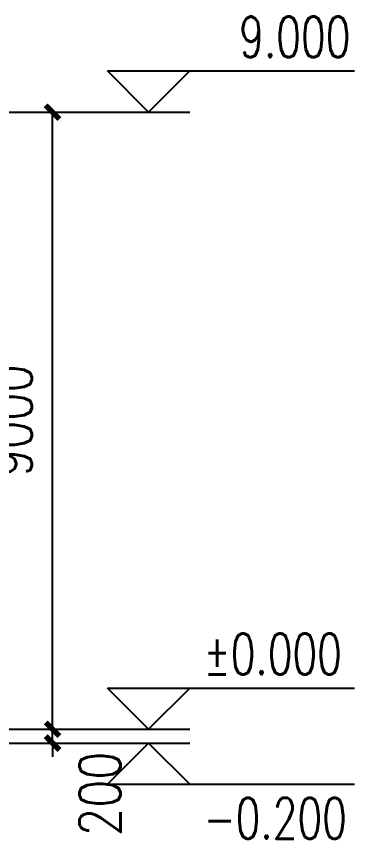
# Model space of a CAD drawing. Extents: x 3757684 to 3906284, y -130571 to 413559.
# Drawn here: x 3852711 to 3857637, y 308948 to 320964 of the extents above; entities that cross this region are included whole.
import ezdxf

# ---------------------------------------------------------------- set-up
doc = ezdxf.new("R2010")
doc.units = 0
doc.header["$LTSCALE"] = 1000
doc.header["$MEASUREMENT"] = 0
doc.layers.get('0').update_dxf_attribs({"color": 4, "linetype": 'CONTINUOUS'})
doc.layers.get('Defpoints').update_dxf_attribs({"linetype": 'CONTINUOUS'})
for name, color, linetype in [('DIM_ELEV', 3, 'CONTINUOUS'), ('PUB_DIM', 3, 'CONTINUOUS'), ('PUB_TEXT', 7, 'CONTINUOUS')]:
    doc.layers.add(name, color=color, linetype=linetype)
doc.styles.add('_TCH_DIM', font='SIMPLEX', dxfattribs={"bigfont": 'GBCBIG'})
doc.styles.add('DIM_FONT', font='SIMPLEX.shx', dxfattribs={"width": 0.8})
doc.dimstyles.new('DIMN200', dxfattribs={"dimscale": 2, "dimtxt": 300, "dimasz": 100, "dimexe": 250, "dimexo": 300, "dimgap": 150, "dimtad": 1, "dimdec": 0, "dimzin": 0, "dimdsep": 46, "dimtxsty": 'DIM_FONT', "dimblk": 'ARCHTICK', "dimcen": 0.09, "dimclrt": 7, "dimazin": 2, "dimtfac": 1, "dimtdec": 0, "dimtix": 1, "dimtmove": 2, "dimatfit": 3, "dimfxl": 0, "dimtolj": 1, "dimtzin": 0, "dimarcsym": 0})

# ---------------------------------------------------------------- blocks, each defined once
blk = doc.blocks.new('_ArchTick')
at = {"color": 0, "linetype": 'ByBlock', "const_width": 0.4}
blk.add_lwpolyline([(-0.5, -0.5), (0.5, 0.5)], dxfattribs=at)
blk = doc.blocks.new('*D243')
at = {"layer": 'Defpoints', "color": 0}
for p in [(3850071, 310569), (3853237, 310569), (3850071, 310369)]:
    blk.add_point(p, dxfattribs=at)
at = {"layer": 'PUB_DIM', "color": 0, "lineweight": -2}
for p, q in [((3853237, 310569), (3853237, 310769)), ((3850671, 310569), (3853737, 310569)), ((3853237, 310369), (3853237, 310569)), ((3850671, 310369), (3853737, 310369)), ((3853237, 310369), (3853237, 310169))]:
    blk.add_line(p, q, dxfattribs=at)
at = {"layer": 'PUB_DIM', "color": 0, "lineweight": -2, "xscale": 200, "yscale": 200, "zscale": 200}
for p, rotation in [((3853237, 310569), 270), ((3853237, 310369), 90)]:
    blk.add_blockref('_ArchTick', p, dxfattribs=dict(at, rotation=rotation))
at = {"layer": 'PUB_DIM', "color": 7, "insert": (3853927, 309629), "char_height": 600, "attachment_point": 5, "rotation": 90, "style": 'DIM_FONT'}
blk.add_mtext('\\A1;200', dxfattribs=at)
blk = doc.blocks.new('*D244')
at = {"layer": 'Defpoints', "color": 0}
for p in [(3850071, 319569), (3853237, 319569), (3850071, 310569)]:
    blk.add_point(p, dxfattribs=at)
at = {"layer": 'PUB_DIM', "color": 0, "lineweight": -2}
for p, q in [((3850671, 319569), (3853737, 319569)), ((3853237, 310569), (3853237, 319569)), ((3850671, 310569), (3853737, 310569))]:
    blk.add_line(p, q, dxfattribs=at)
at = {"layer": 'PUB_DIM', "color": 0, "lineweight": -2, "xscale": 200, "yscale": 200, "zscale": 200}
for p, rotation in [((3853237, 319569), 90), ((3853237, 310569), 270)]:
    blk.add_blockref('_ArchTick', p, dxfattribs=dict(at, rotation=rotation))
at = {"layer": 'PUB_DIM', "color": 7, "insert": (3852637, 315069), "char_height": 600, "attachment_point": 5, "rotation": 90, "style": 'DIM_FONT'}
blk.add_mtext('\\A1;9000', dxfattribs=at)

msp = doc.modelspace()

# ---------------------------------------------------------------- linework, layer by layer
at = {"layer": 'DIM_ELEV'}
for p, q in [((3854636.8, 319569), (3854036.8, 320169)), ((3854036.8, 320169), (3857636.8, 320169)), ((3854636.8, 319569), (3855236.8, 320169)), ((3853236.8, 319569), (3855236.8, 319569)), ((3854636.8, 310569), (3854036.8, 311169)), ((3854036.8, 311169), (3857636.8, 311169)), ((3854636.8, 310569), (3855236.8, 311169)), ((3853236.8, 310569), (3855236.8, 310569)), ((3853236.8, 310369), (3855236.8, 310369)), ((3854636.8, 310369), (3854036.8, 309769)), ((3854636.8, 310369), (3855236.8, 309769)), ((3854036.8, 309769), (3857636.8, 309769))]:
    msp.add_line(p, q, dxfattribs=at)

# ---------------------------------------------------------------- texts
at = {"layer": 'PUB_TEXT', "style": '_TCH_DIM', "width": 0.705882}
for s, p in [('9.000', (3855956.8, 320369)), ('%%P0.000', (3855436.8, 311369)), ('-0.200', (3855436.8, 308974))]:
    msp.add_text(s, height=595, dxfattribs=at).set_placement(p)

# ---------------------------------------------------------------- dimensions: what is measured, and where the dimension line sits
at = {"layer": 'PUB_DIM'}
dim = msp.add_aligned_dim(p1=(3850071.1, 310569), p2=(3850071.1, 319569), distance=-3165.7, dimstyle='DIMN200', dxfattribs=at)
dim.commit()
dim.dimension.update_dxf_attribs({"geometry": '*D244', "text_midpoint": (3852636.8, 315069)})
dim = msp.add_linear_dim(base=(3853236.8, 310569), p1=(3850071.1, 310369), p2=(3850071.1, 310569), angle=90, dimstyle='DIMN200', dxfattribs=at)
dim.commit()
dim.dimension.update_dxf_attribs({"geometry": '*D243', "text_midpoint": (3853926.8, 309629), "dimtype": 129})

doc.saveas('drawing.dxf')
